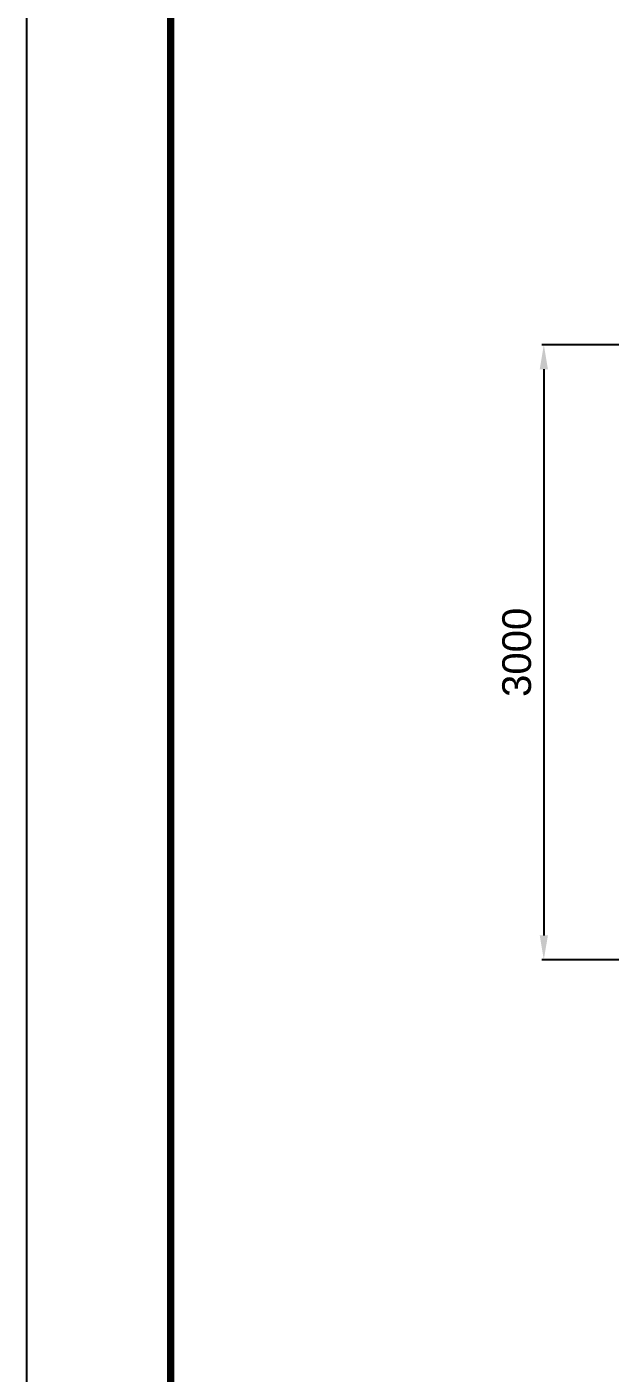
# Model space of a CAD drawing. Header units: millimetres. Extents: x 10706 to 40113, y 7812 to 28607.
# Drawn here: x 10706 to 13547, y 13380 to 19944 of the extents above; entities that cross this region are included whole.
import ezdxf

# ---------------------------------------------------------------- set-up
doc = ezdxf.new("R2010")
doc.units = ezdxf.units.MM
doc.layers.add('냉각탑_form', color=1, linetype='Continuous')
doc.styles.get("Standard").update_dxf_attribs({"font": 'arial.ttf'})
doc.dimstyles.new('1.40', dxfattribs={"dimscale": 20, "dimtxt": 1.5, "dimasz": 1, "dimexe": 0.5, "dimexo": 0.5, "dimgap": 0.5, "dimtad": 1, "dimdec": 0, "dimzin": 0, "dimdsep": 46, "dimtxsty": 'Standard', "dimcen": 0, "dimclrd": 2, "dimclre": 2, "dimclrt": 3, "dimadec": 0, "dimazin": 0, "dimtfac": 1, "dimtdec": 0, "dimtmove": 0, "dimatfit": 0, "dimfxl": 1, "dimtolj": 1, "dimtzin": 0, "dimlwd": -1, "dimlwe": -1, "dimarcsym": 0})

# ---------------------------------------------------------------- blocks, each defined once
blk = doc.blocks.new('*D54')
at = {"color": 2, "transparency": 16777216}
for p, q in [((14050.4, 18394.7), (13214.5, 18394.7)), ((13224.5, 18274.7), (13224.5, 15514.7)), ((14050.4, 15394.7), (13214.5, 15394.7))]:
    blk.add_line(p, q, dxfattribs=at)
for points in [[(13204.5, 18274.7), (13244.5, 18274.7), (13224.5, 18394.7)], [(13204.5, 15514.7), (13244.5, 15514.7), (13224.5, 15394.7)]]:
    blk.add_solid(points, dxfattribs=at)
at = {"layer": 'Defpoints', "color": 0, "transparency": 16777216}
for p in [(14150.4, 18394.7), (13224.5, 15394.7), (14150.4, 15394.7)]:
    blk.add_point(p, dxfattribs=at)
at = {"color": 3, "lineweight": 5, "transparency": 16777216, "insert": (13093, 16894.7), "char_height": 140, "attachment_point": 5, "rotation": 90}
blk.add_mtext('\\A1;3000', dxfattribs=at)

msp = doc.modelspace()

# ---------------------------------------------------------------- linework, layer by layer
at = {"layer": 'Defpoints'}
msp.add_lwpolyline([(10705.9, 28607.1), (40113.1, 28607.1), (40113.1, 7812), (10705.9, 7812)], close=True, dxfattribs=at)
at = {"layer": '냉각탑_form', "const_width": 35}
msp.add_lwpolyline([(11406.1, 27907), (11406.1, 8512.2), (39412.9, 8512.2), (39412.9, 27907)], close=True, dxfattribs=at)

# ---------------------------------------------------------------- dimensions: what is measured, and where the dimension line sits
at = {"lineweight": 5}
dim = msp.add_linear_dim(base=(13224.5, 15394.7), p1=(14150.4, 18394.7), p2=(14150.4, 15394.7), angle=90, dimstyle='1.40', override={"dimtxt": 7, "dimasz": 6, "dimexo": 5, "dimgap": 3}, dxfattribs=at)
dim.commit()
dim.dimension.update_dxf_attribs({"geometry": '*D54', "text_midpoint": (13093, 16894.7)})

doc.saveas('drawing.dxf')
